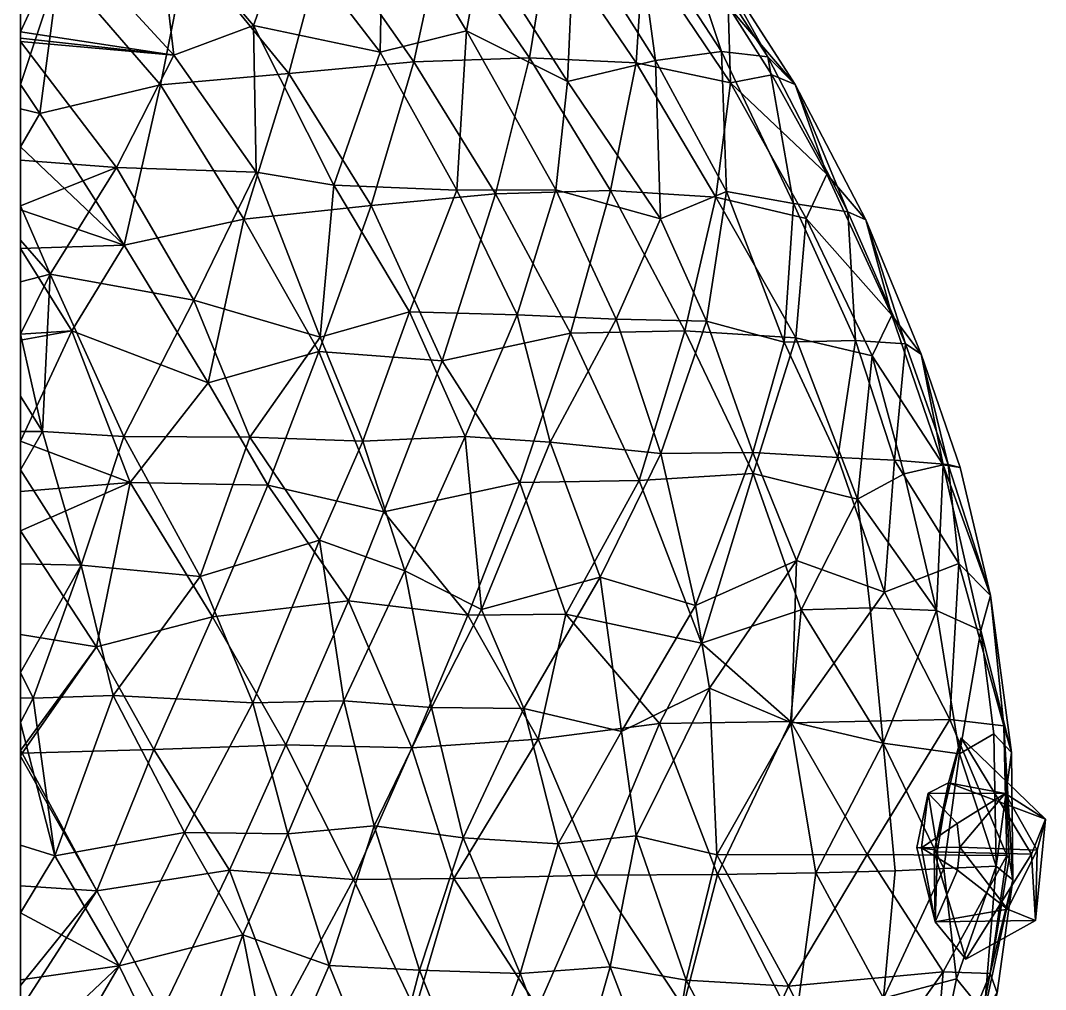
# Model space of a CAD drawing. Extents: x 373697 to 374058, y 6959904 to 6960301.
# Drawn here: x 373696.93 to 373731.89, y 6960064.76 to 6960097.82 of the extents above; entities that cross this region are included whole.
import ezdxf

# ---------------------------------------------------------------- set-up
doc = ezdxf.new("R2010")
doc.units = 0
doc.layers.add('Bht_Fk', color=7, linetype='CONTINUOUS')

msp = doc.modelspace()

# ---------------------------------------------------------------- linework, layer by layer
at = {"layer": 'Bht_Fk'}
for points in [[(373696.927, 6960113.227, 107.616), (373696.927, 6960087.119, 107.616), (373696.927, 6960099.826, 89.55)], [(373696.927, 6960087.119, 107.616), (373696.927, 6960113.227, 107.616), (373696.927, 6960112.324, 108.015)], [(373696.927, 6960106.984, 109.85), (373696.927, 6960087.119, 107.616), (373696.927, 6960112.324, 108.015)], [(373696.927, 6960087.119, 107.616), (373696.927, 6960106.984, 109.85), (373696.927, 6960105.93, 110.104)], [(373696.927, 6960087.119, 107.616), (373696.927, 6960105.93, 110.104), (373696.927, 6960104.452, 110.449)], [(373696.927, 6960087.119, 107.616), (373696.927, 6960104.452, 110.449), (373696.927, 6960102.38, 110.86)], [(373696.927, 6960100.738, 111.118), (373696.927, 6960087.119, 107.616), (373696.927, 6960102.38, 110.86)], [(373706.019, 6960100.865, 112.351), (373709.303, 6960102.208, 112.203), (373709.192, 6960096.735, 113.19)], [(373712.14, 6960097.467, 113.148), (373709.192, 6960096.735, 113.19), (373709.303, 6960102.208, 112.203)], [(373712.669, 6960100.31, 112.556), (373712.14, 6960097.467, 113.148), (373709.303, 6960102.208, 112.203)], [(373702.158, 6960096.628, 112.551), (373698.425, 6960100.688, 111.426), (373701.594, 6960101.493, 111.77)], [(373701.594, 6960101.493, 111.77), (373706.019, 6960100.865, 112.351), (373704.877, 6960097.639, 112.756)], [(373701.594, 6960101.493, 111.77), (373704.877, 6960097.639, 112.756), (373702.158, 6960096.628, 112.551)], [(373718.588, 6960096.453, 112.715), (373715.818, 6960100.838, 111.99), (373717.936, 6960101.199, 111.086)], [(373719.314, 6960101.349, 109.607), (373720.836, 6960096.756, 111.815), (373717.936, 6960101.199, 111.086)], [(373717.936, 6960101.199, 111.086), (373720.836, 6960096.756, 111.815), (373718.588, 6960096.453, 112.715)], [(373719.314, 6960101.349, 109.607), (373720.423, 6960100.202, 108.356), (373722.422, 6960096.571, 110.57)], [(373720.836, 6960096.756, 111.815), (373719.314, 6960101.349, 109.607), (373722.422, 6960096.571, 110.57)], [(373704.877, 6960097.639, 112.756), (373706.019, 6960100.865, 112.351), (373709.192, 6960096.735, 113.19)], [(373711.314, 6960100.866, 98.62), (373707.331, 6960100.716, 95.832), (373710.345, 6960096.408, 96.515)], [(373711.314, 6960100.866, 98.62), (373710.345, 6960096.408, 96.515), (373714.295, 6960096.547, 99.296)], [(373714.975, 6960100.729, 101.432), (373711.314, 6960100.866, 98.62), (373714.295, 6960096.547, 99.296)], [(373696.927, 6960087.119, 107.616), (373696.927, 6960100.738, 111.118), (373696.927, 6960097.424, 111.596)], [(373696.927, 6960097.424, 111.596), (373696.927, 6960100.738, 111.118), (373698.425, 6960100.688, 111.426)], [(373702.158, 6960096.628, 112.551), (373696.927, 6960097.424, 111.596), (373698.425, 6960100.688, 111.426)], [(373707.331, 6960100.716, 95.832), (373702.625, 6960100.253, 92.797), (373706.082, 6960096.012, 93.724)], [(373710.345, 6960096.408, 96.515), (373707.331, 6960100.716, 95.832), (373706.082, 6960096.012, 93.724)], [(373715.818, 6960100.838, 111.99), (373715.583, 6960095.735, 113.274), (373712.669, 6960100.31, 112.556)], [(373717.926, 6960096.376, 102.103), (373714.975, 6960100.729, 101.432), (373714.295, 6960096.547, 99.296)], [(373718.168, 6960100.109, 104.174), (373714.975, 6960100.729, 101.432), (373717.926, 6960096.376, 102.103)], [(373715.818, 6960100.838, 111.99), (373718.588, 6960096.453, 112.715), (373715.583, 6960095.735, 113.274)], [(373701.703, 6960095.622, 91.098), (373702.625, 6960100.253, 92.797), (373698.241, 6960099.619, 90.178)], [(373702.625, 6960100.253, 92.797), (373701.703, 6960095.622, 91.098), (373706.082, 6960096.012, 93.724)], [(373715.583, 6960095.735, 113.274), (373712.14, 6960097.467, 113.148), (373712.669, 6960100.31, 112.556)], [(373722.422, 6960096.571, 110.57), (373720.423, 6960100.202, 108.356), (373723.357, 6960095.63, 109.096)], [(373720.423, 6960100.202, 108.356), (373721.069, 6960098.309, 106.699), (373723.357, 6960095.63, 109.096)], [(373696.927, 6960087.119, 107.616), (373696.927, 6960098.835, 89.295), (373696.927, 6960099.826, 89.55)], [(373718.168, 6960100.109, 104.174), (373717.926, 6960096.376, 102.103), (373721.152, 6960095.692, 104.933)], [(373721.069, 6960098.309, 106.699), (373718.168, 6960100.109, 104.174), (373721.152, 6960095.692, 104.933)], [(373698.241, 6960099.619, 90.178), (373696.927, 6960098.835, 89.295), (373696.927, 6960095.636, 88.555)], [(373698.241, 6960099.619, 90.178), (373696.927, 6960095.636, 88.555), (373697.59, 6960094.643, 88.68)], [(373697.59, 6960094.643, 88.68), (373701.703, 6960095.622, 91.098), (373698.241, 6960099.619, 90.178)], [(373696.927, 6960087.119, 107.616), (373696.927, 6960095.636, 88.555), (373696.927, 6960098.835, 89.295)], [(373722.56, 6960095.956, 107.064), (373721.069, 6960098.309, 106.699), (373721.152, 6960095.692, 104.933)], [(373723.357, 6960095.63, 109.096), (373721.069, 6960098.309, 106.699), (373722.56, 6960095.956, 107.064)], [(373696.927, 6960087.119, 107.616), (373696.927, 6960097.424, 111.596), (373696.927, 6960097.101, 111.634)], [(373696.927, 6960097.101, 111.634), (373696.927, 6960097.424, 111.596), (373696.927, 6960097.212, 111.623)], [(373702.158, 6960096.628, 112.551), (373696.927, 6960097.212, 111.623), (373696.927, 6960097.424, 111.596)], [(373702.158, 6960096.628, 112.551), (373704.877, 6960097.639, 112.756), (373704.966, 6960092.644, 113.232)], [(373707.618, 6960092.195, 113.489), (373704.966, 6960092.644, 113.232), (373704.877, 6960097.639, 112.756)], [(373704.877, 6960097.639, 112.756), (373709.192, 6960096.735, 113.19), (373707.618, 6960092.195, 113.489)], [(373712.14, 6960097.467, 113.148), (373711.813, 6960092.023, 113.715), (373709.192, 6960096.735, 113.19)], [(373715.184, 6960092.036, 113.72), (373711.813, 6960092.023, 113.715), (373712.14, 6960097.467, 113.148)], [(373715.583, 6960095.735, 113.274), (373715.184, 6960092.036, 113.72), (373712.14, 6960097.467, 113.148)], [(373696.927, 6960097.212, 111.623), (373702.158, 6960096.628, 112.551), (373696.927, 6960097.101, 111.634)], [(373696.927, 6960093.046, 111.963), (373696.927, 6960087.119, 107.616), (373696.927, 6960097.101, 111.634)], [(373696.927, 6960097.101, 111.634), (373700.203, 6960092.805, 112.597), (373696.927, 6960093.046, 111.963)], [(373700.203, 6960092.805, 112.597), (373696.927, 6960097.101, 111.634), (373702.158, 6960096.628, 112.551)], [(373711.813, 6960092.023, 113.715), (373707.618, 6960092.195, 113.489), (373709.192, 6960096.735, 113.19)], [(373720.836, 6960096.756, 111.815), (373721.006, 6960091.98, 113.108), (373718.588, 6960096.453, 112.715)], [(373723.292, 6960091.574, 112.433), (373720.836, 6960096.756, 111.815), (373722.422, 6960096.571, 110.57)], [(373723.292, 6960091.574, 112.433), (373721.006, 6960091.98, 113.108), (373720.836, 6960096.756, 111.815)], [(373702.158, 6960096.628, 112.551), (373704.966, 6960092.644, 113.232), (373700.203, 6960092.805, 112.597)], [(373708.893, 6960091.506, 94.415), (373710.345, 6960096.408, 96.515), (373706.082, 6960096.012, 93.724)], [(373710.345, 6960096.408, 96.515), (373708.893, 6960091.506, 94.415), (373713.126, 6960091.9, 97.204)], [(373710.345, 6960096.408, 96.515), (373713.126, 6960091.9, 97.204), (373714.295, 6960096.547, 99.296)], [(373713.126, 6960091.9, 97.204), (373717.049, 6960092.018, 99.986), (373714.295, 6960096.547, 99.296)], [(373717.049, 6960092.018, 99.986), (373717.926, 6960096.376, 102.103), (373714.295, 6960096.547, 99.296)], [(373718.757, 6960091.051, 113.601), (373715.583, 6960095.735, 113.274), (373718.588, 6960096.453, 112.715)], [(373720.651, 6960091.791, 102.805), (373717.926, 6960096.376, 102.103), (373717.049, 6960092.018, 99.986)], [(373721.152, 6960095.692, 104.933), (373717.926, 6960096.376, 102.103), (373720.651, 6960091.791, 102.805)], [(373718.588, 6960096.453, 112.715), (373721.006, 6960091.98, 113.108), (373718.757, 6960091.051, 113.601)], [(373722.422, 6960096.571, 110.57), (373723.357, 6960095.63, 109.096), (373725.152, 6960091.289, 111.12)], [(373723.292, 6960091.574, 112.433), (373722.422, 6960096.571, 110.57), (373725.152, 6960091.289, 111.12)], [(373701.703, 6960095.622, 91.098), (373704.542, 6960091.032, 91.747), (373706.082, 6960096.012, 93.724)], [(373704.542, 6960091.032, 91.747), (373708.893, 6960091.506, 94.415), (373706.082, 6960096.012, 93.724)], [(373722.56, 6960095.956, 107.064), (373721.152, 6960095.692, 104.933), (373724.435, 6960092.574, 107.511)], [(373723.357, 6960095.63, 109.096), (373722.56, 6960095.956, 107.064), (373724.435, 6960092.574, 107.511)], [(373696.927, 6960087.119, 107.616), (373696.927, 6960094.799, 88.378), (373696.927, 6960095.636, 88.555)], [(373696.927, 6960094.799, 88.378), (373697.59, 6960094.643, 88.68), (373696.927, 6960095.636, 88.555)], [(373697.59, 6960094.643, 88.68), (373700.469, 6960090.15, 89.34), (373701.703, 6960095.622, 91.098)], [(373701.703, 6960095.622, 91.098), (373700.469, 6960090.15, 89.34), (373704.542, 6960091.032, 91.747)], [(373715.184, 6960092.036, 113.72), (373715.583, 6960095.735, 113.274), (373718.757, 6960091.051, 113.601)], [(373721.152, 6960095.692, 104.933), (373720.651, 6960091.791, 102.805), (373723.732, 6960091.062, 105.602)], [(373724.435, 6960092.574, 107.511), (373721.152, 6960095.692, 104.933), (373723.732, 6960091.062, 105.602)], [(373725.761, 6960091.013, 109.319), (373723.357, 6960095.63, 109.096), (373724.435, 6960092.574, 107.511)], [(373723.357, 6960095.63, 109.096), (373725.761, 6960091.013, 109.319), (373725.152, 6960091.289, 111.12)], [(373696.927, 6960087.119, 107.616), (373696.927, 6960093.502, 88.12), (373696.927, 6960094.799, 88.378)], [(373696.927, 6960093.502, 88.12), (373697.59, 6960094.643, 88.68), (373696.927, 6960094.799, 88.378)], [(373700.469, 6960090.15, 89.34), (373697.59, 6960094.643, 88.68), (373696.927, 6960093.502, 88.12)], [(373696.927, 6960087.119, 107.616), (373696.927, 6960091.358, 87.718), (373696.927, 6960093.502, 88.12)], [(373696.927, 6960091.358, 87.718), (373700.469, 6960090.15, 89.34), (373696.927, 6960093.502, 88.12)], [(373696.927, 6960091.497, 112.064), (373696.927, 6960087.119, 107.616), (373696.927, 6960093.046, 111.963)], [(373696.927, 6960093.046, 111.963), (373700.203, 6960092.805, 112.597), (373696.927, 6960091.497, 112.064)], [(373700.203, 6960092.805, 112.597), (373697.943, 6960089.157, 112.408), (373696.927, 6960091.497, 112.064)], [(373697.943, 6960089.157, 112.408), (373700.203, 6960092.805, 112.597), (373702.835, 6960088.277, 113.175)], [(373700.203, 6960092.805, 112.597), (373704.966, 6960092.644, 113.232), (373702.835, 6960088.277, 113.175)], [(373704.966, 6960092.644, 113.232), (373707.145, 6960087.007, 113.596), (373702.835, 6960088.277, 113.175)], [(373704.966, 6960092.644, 113.232), (373707.618, 6960092.195, 113.489), (373707.145, 6960087.007, 113.596)], [(373724.435, 6960092.574, 107.511), (373723.732, 6960091.062, 105.602), (373726.653, 6960087.763, 108.019)], [(373725.761, 6960091.013, 109.319), (373724.435, 6960092.574, 107.511), (373726.653, 6960087.763, 108.019)], [(373707.618, 6960092.195, 113.489), (373710.195, 6960087.872, 113.774), (373707.145, 6960087.007, 113.596)], [(373711.813, 6960092.023, 113.715), (373710.195, 6960087.872, 113.774), (373707.618, 6960092.195, 113.489)], [(373713.126, 6960091.9, 97.204), (373708.893, 6960091.506, 94.415), (373711.31, 6960086.2, 94.921)], [(373710.195, 6960087.872, 113.774), (373711.813, 6960092.023, 113.715), (373713.875, 6960087.779, 113.887)], [(373715.688, 6960087.152, 97.906), (373713.126, 6960091.9, 97.204), (373711.31, 6960086.2, 94.921)], [(373713.875, 6960087.779, 113.887), (373711.813, 6960092.023, 113.715), (373715.184, 6960092.036, 113.72)], [(373717.049, 6960092.018, 99.986), (373713.126, 6960091.9, 97.204), (373715.688, 6960087.152, 97.906)], [(373717.244, 6960087.63, 113.869), (373713.875, 6960087.779, 113.887), (373715.184, 6960092.036, 113.72)], [(373718.757, 6960091.051, 113.601), (373717.244, 6960087.63, 113.869), (373715.184, 6960092.036, 113.72)], [(373719.587, 6960087.231, 100.702), (373717.049, 6960092.018, 99.986), (373715.688, 6960087.152, 97.906)], [(373720.651, 6960091.791, 102.805), (373717.049, 6960092.018, 99.986), (373719.587, 6960087.231, 100.702)], [(373720.324, 6960087.556, 113.685), (373718.757, 6960091.051, 113.601), (373721.006, 6960091.98, 113.108)], [(373720.651, 6960091.791, 102.805), (373719.587, 6960087.231, 100.702), (373723.376, 6960086.994, 103.793)], [(373722.979, 6960086.839, 113.313), (373720.324, 6960087.556, 113.685), (373721.006, 6960091.98, 113.108)], [(373723.732, 6960091.062, 105.602), (373720.651, 6960091.791, 102.805), (373723.376, 6960086.994, 103.793)], [(373723.292, 6960091.574, 112.433), (373722.979, 6960086.839, 113.313), (373721.006, 6960091.98, 113.108)], [(373696.927, 6960090.323, 112.14), (373696.927, 6960087.119, 107.616), (373696.927, 6960091.497, 112.064)], [(373696.927, 6960091.497, 112.064), (373697.943, 6960089.157, 112.408), (373696.927, 6960090.323, 112.14)], [(373704.542, 6960091.032, 91.747), (373707.107, 6960086.526, 92.453), (373708.893, 6960091.506, 94.415)], [(373708.893, 6960091.506, 94.415), (373707.107, 6960086.526, 92.453), (373711.31, 6960086.2, 94.921)], [(373723.292, 6960091.574, 112.433), (373725.411, 6960086.899, 112.59), (373722.979, 6960086.839, 113.313)], [(373725.152, 6960091.289, 111.12), (373725.411, 6960086.899, 112.59), (373723.292, 6960091.574, 112.433)], [(373696.927, 6960087.119, 107.616), (373696.927, 6960090.04, 87.497), (373696.927, 6960091.358, 87.718)], [(373696.927, 6960090.04, 87.497), (373700.469, 6960090.15, 89.34), (373696.927, 6960091.358, 87.718)], [(373725.986, 6960086.378, 106.341), (373723.732, 6960091.062, 105.602), (373723.376, 6960086.994, 103.793)], [(373726.653, 6960087.763, 108.019), (373723.732, 6960091.062, 105.602), (373725.986, 6960086.378, 106.341)], [(373727.123, 6960086.788, 111.374), (373725.411, 6960086.899, 112.59), (373725.152, 6960091.289, 111.12)], [(373725.761, 6960091.013, 109.319), (373727.123, 6960086.788, 111.374), (373725.152, 6960091.289, 111.12)], [(373700.469, 6960090.15, 89.34), (373703.33, 6960085.451, 90.149), (373704.542, 6960091.032, 91.747)], [(373704.542, 6960091.032, 91.747), (373703.33, 6960085.451, 90.149), (373707.107, 6960086.526, 92.453)], [(373718.757, 6960091.051, 113.601), (373720.324, 6960087.556, 113.685), (373717.244, 6960087.63, 113.869)], [(373727.123, 6960086.788, 111.374), (373725.761, 6960091.013, 109.319), (373727.65, 6960086.43, 109.687)], [(373725.761, 6960091.013, 109.319), (373726.653, 6960087.763, 108.019), (373727.65, 6960086.43, 109.687)], [(373696.927, 6960088.903, 112.219), (373696.927, 6960087.119, 107.616), (373696.927, 6960090.323, 112.14)], [(373697.943, 6960089.157, 112.408), (373696.927, 6960088.903, 112.219), (373696.927, 6960090.323, 112.14)], [(373698.677, 6960087.223, 87.926), (373700.469, 6960090.15, 89.34), (373696.927, 6960090.04, 87.497)], [(373696.927, 6960087.119, 107.616), (373696.927, 6960087.119, 87.033), (373696.927, 6960090.04, 87.497)], [(373696.927, 6960087.119, 87.033), (373698.677, 6960087.223, 87.926), (373696.927, 6960090.04, 87.497)], [(373698.677, 6960087.223, 87.926), (373703.33, 6960085.451, 90.149), (373700.469, 6960090.15, 89.34)], [(373696.927, 6960088.903, 112.219), (373697.943, 6960089.157, 112.408), (373696.927, 6960087.119, 112.25)], [(373696.927, 6960087.119, 112.25), (373697.943, 6960089.157, 112.408), (373697.678, 6960083.789, 112.452)], [(373697.678, 6960083.789, 112.452), (373697.943, 6960089.157, 112.408), (373700.447, 6960083.626, 112.885)], [(373697.943, 6960089.157, 112.408), (373702.835, 6960088.277, 113.175), (373700.447, 6960083.626, 112.885)], [(373696.927, 6960087.119, 107.616), (373696.927, 6960088.903, 112.219), (373696.927, 6960087.119, 112.25)], [(373702.835, 6960088.277, 113.175), (373704.753, 6960083.598, 113.361), (373700.447, 6960083.626, 112.885)], [(373707.145, 6960087.007, 113.596), (373704.753, 6960083.598, 113.361), (373702.835, 6960088.277, 113.175)], [(373710.195, 6960087.872, 113.774), (373708.604, 6960083.46, 113.588), (373707.145, 6960087.007, 113.596)], [(373710.195, 6960087.872, 113.774), (373712.1, 6960083.621, 113.678), (373708.604, 6960083.46, 113.588)], [(373713.875, 6960087.779, 113.887), (373712.1, 6960083.621, 113.678), (373710.195, 6960087.872, 113.774)], [(373714.991, 6960083.429, 113.694), (373712.1, 6960083.621, 113.678), (373713.875, 6960087.779, 113.887)], [(373717.244, 6960087.63, 113.869), (373714.991, 6960083.429, 113.694), (373713.875, 6960087.779, 113.887)], [(373717.244, 6960087.63, 113.869), (373718.774, 6960083.039, 113.663), (373714.991, 6960083.429, 113.694)], [(373720.324, 6960087.556, 113.685), (373718.774, 6960083.039, 113.663), (373717.244, 6960087.63, 113.869)], [(373726.653, 6960087.763, 108.019), (373725.986, 6960086.378, 106.341), (373728.398, 6960082.655, 108.37)], [(373727.65, 6960086.43, 109.687), (373726.653, 6960087.763, 108.019), (373728.398, 6960082.655, 108.37)], [(373696.927, 6960086.908, 86.999), (373698.677, 6960087.223, 87.926), (373696.927, 6960087.119, 87.033)], [(373696.927, 6960083.463, 86.54), (373698.677, 6960087.223, 87.926), (373696.927, 6960086.908, 86.999)], [(373700.673, 6960082.058, 88.272), (373698.677, 6960087.223, 87.926), (373696.927, 6960083.463, 86.54)], [(373698.677, 6960087.223, 87.926), (373700.673, 6960082.058, 88.272), (373703.33, 6960085.451, 90.149)], [(373715.688, 6960087.152, 97.906), (373718.03, 6960082.127, 98.638), (373719.587, 6960087.231, 100.702)], [(373719.587, 6960087.231, 100.702), (373718.03, 6960082.127, 98.638), (373721.921, 6960082.356, 101.522)], [(373718.774, 6960083.039, 113.663), (373720.324, 6960087.556, 113.685), (373721.915, 6960083.08, 113.487)], [(373719.587, 6960087.231, 100.702), (373721.921, 6960082.356, 101.522), (373723.376, 6960086.994, 103.793)], [(373720.324, 6960087.556, 113.685), (373722.979, 6960086.839, 113.313), (373721.915, 6960083.08, 113.487)], [(373696.927, 6960056.629, 107.616), (373696.927, 6960064.897, 85.04), (373696.927, 6960087.119, 107.616)], [(373696.927, 6960069.679, 111.724), (373696.927, 6960087.119, 107.616), (373696.927, 6960073.862, 112.008)], [(373696.927, 6960069.679, 111.724), (373696.927, 6960056.629, 107.616), (373696.927, 6960087.119, 107.616)], [(373696.927, 6960073.862, 112.008), (373696.927, 6960087.119, 107.616), (373696.927, 6960074.711, 112.055)], [(373696.927, 6960074.711, 112.055), (373696.927, 6960087.119, 107.616), (373696.927, 6960075.569, 112.095)], [(373696.927, 6960075.569, 112.095), (373696.927, 6960087.119, 107.616), (373696.927, 6960079.275, 112.235)], [(373696.927, 6960079.275, 112.235), (373696.927, 6960087.119, 107.616), (373696.927, 6960082.491, 112.297)], [(373696.927, 6960082.491, 112.297), (373696.927, 6960087.119, 107.616), (373696.927, 6960083.798, 112.3)], [(373696.927, 6960083.798, 112.3), (373696.927, 6960087.119, 107.616), (373696.927, 6960085.002, 112.288)], [(373696.927, 6960085.002, 112.288), (373696.927, 6960087.119, 107.616), (373696.927, 6960087.119, 112.25)], [(373696.927, 6960064.897, 85.04), (373696.927, 6960068.293, 85.193), (373696.927, 6960087.119, 107.616)], [(373696.927, 6960072.915, 85.468), (373696.927, 6960076.87, 85.812), (373696.927, 6960087.119, 107.616)], [(373696.927, 6960087.119, 107.616), (373696.927, 6960076.87, 85.812), (373696.927, 6960080.407, 86.171)], [(373696.927, 6960087.119, 107.616), (373696.927, 6960068.293, 85.193), (373696.927, 6960072.72, 85.454)], [(373696.927, 6960080.407, 86.171), (373696.927, 6960081.745, 86.315), (373696.927, 6960087.119, 107.616)], [(373696.927, 6960081.745, 86.315), (373696.927, 6960083.463, 86.54), (373696.927, 6960087.119, 107.616)], [(373696.927, 6960087.119, 107.616), (373696.927, 6960086.908, 86.999), (373696.927, 6960087.119, 87.033)], [(373696.927, 6960087.119, 107.616), (373696.927, 6960083.463, 86.54), (373696.927, 6960086.908, 86.999)], [(373696.927, 6960087.119, 107.616), (373696.927, 6960072.72, 85.454), (373696.927, 6960072.915, 85.468)], [(373696.927, 6960085.002, 112.288), (373696.927, 6960087.119, 112.25), (373697.678, 6960083.789, 112.452)], [(373707.145, 6960087.007, 113.596), (373708.604, 6960083.46, 113.588), (373704.753, 6960083.598, 113.361)], [(373713.956, 6960082.059, 95.945), (373715.688, 6960087.152, 97.906), (373711.31, 6960086.2, 94.921)], [(373715.688, 6960087.152, 97.906), (373713.956, 6960082.059, 95.945), (373718.03, 6960082.127, 98.638)], [(373721.921, 6960082.356, 101.522), (373725.485, 6960081.485, 104.426), (373723.376, 6960086.994, 103.793)], [(373724.806, 6960082.906, 113.138), (373722.979, 6960086.839, 113.313), (373725.411, 6960086.899, 112.59)], [(373725.485, 6960081.485, 104.426), (373725.986, 6960086.378, 106.341), (373723.376, 6960086.994, 103.793)], [(373726.741, 6960082.81, 112.663), (373724.806, 6960082.906, 113.138), (373725.411, 6960086.899, 112.59)], [(373725.411, 6960086.899, 112.59), (373727.123, 6960086.788, 111.374), (373726.741, 6960082.81, 112.663)], [(373703.33, 6960085.451, 90.149), (373705.366, 6960081.968, 90.815), (373707.107, 6960086.526, 92.453)], [(373705.366, 6960081.968, 90.815), (373709.32, 6960081.052, 92.988), (373707.107, 6960086.526, 92.453)], [(373707.107, 6960086.526, 92.453), (373709.32, 6960081.052, 92.988), (373711.31, 6960086.2, 94.921)], [(373722.979, 6960086.839, 113.313), (373724.806, 6960082.906, 113.138), (373721.915, 6960083.08, 113.487)], [(373726.741, 6960082.81, 112.663), (373727.123, 6960086.788, 111.374), (373728.569, 6960082.666, 111.459)], [(373728.569, 6960082.666, 111.459), (373727.123, 6960086.788, 111.374), (373727.65, 6960086.43, 109.687)], [(373709.32, 6960081.052, 92.988), (373713.956, 6960082.059, 95.945), (373711.31, 6960086.2, 94.921)], [(373727.074, 6960082.353, 106.303), (373725.986, 6960086.378, 106.341), (373725.485, 6960081.485, 104.426)], [(373725.986, 6960086.378, 106.341), (373727.074, 6960082.353, 106.303), (373728.398, 6960082.655, 108.37)], [(373728.977, 6960082.568, 110.239), (373727.65, 6960086.43, 109.687), (373728.398, 6960082.655, 108.37)], [(373728.569, 6960082.666, 111.459), (373727.65, 6960086.43, 109.687), (373728.977, 6960082.568, 110.239)], [(373700.673, 6960082.058, 88.272), (373705.366, 6960081.968, 90.815), (373703.33, 6960085.451, 90.149)], [(373696.927, 6960085.002, 112.288), (373697.678, 6960083.789, 112.452), (373696.927, 6960083.798, 112.3)], [(373696.927, 6960083.798, 112.3), (373697.678, 6960083.789, 112.452), (373696.927, 6960082.491, 112.297)], [(373697.678, 6960083.789, 112.452), (373699, 6960079.233, 112.594), (373696.927, 6960082.491, 112.297)], [(373699, 6960079.233, 112.594), (373697.678, 6960083.789, 112.452), (373700.447, 6960083.626, 112.885)], [(373696.927, 6960081.745, 86.315), (373700.673, 6960082.058, 88.272), (373696.927, 6960083.463, 86.54)], [(373703.054, 6960078.845, 113.045), (373699, 6960079.233, 112.594), (373700.447, 6960083.626, 112.885)], [(373704.753, 6960083.598, 113.361), (373703.054, 6960078.845, 113.045), (373700.447, 6960083.626, 112.885)], [(373703.054, 6960078.845, 113.045), (373704.753, 6960083.598, 113.361), (373707.124, 6960080.09, 113.339)], [(373708.604, 6960083.46, 113.588), (373707.124, 6960080.09, 113.339), (373704.753, 6960083.598, 113.361)], [(373710.036, 6960079.045, 113.245), (373707.124, 6960080.09, 113.339), (373708.604, 6960083.46, 113.588)], [(373710.036, 6960079.045, 113.245), (373708.604, 6960083.46, 113.588), (373712.1, 6960083.621, 113.678)], [(373710.036, 6960079.045, 113.245), (373712.1, 6960083.621, 113.678), (373712.659, 6960077.726, 112.997)], [(373712.1, 6960083.621, 113.678), (373714.991, 6960083.429, 113.694), (373712.659, 6960077.726, 112.997)], [(373714.991, 6960083.429, 113.694), (373716.707, 6960078.822, 113.181), (373712.659, 6960077.726, 112.997)], [(373714.991, 6960083.429, 113.694), (373718.774, 6960083.039, 113.663), (373716.707, 6960078.822, 113.181)], [(373718.774, 6960083.039, 113.663), (373719.955, 6960077.854, 112.839), (373716.707, 6960078.822, 113.181)], [(373721.915, 6960083.08, 113.487), (373719.955, 6960077.854, 112.839), (373718.774, 6960083.039, 113.663)], [(373719.955, 6960077.854, 112.839), (373721.915, 6960083.08, 113.487), (373723.394, 6960079.397, 112.972)], [(373724.806, 6960082.906, 113.138), (373723.394, 6960079.397, 112.972), (373721.915, 6960083.08, 113.487)], [(373723.394, 6960079.397, 112.972), (373724.806, 6960082.906, 113.138), (373726.396, 6960078.313, 112.886)], [(373724.806, 6960082.906, 113.138), (373726.741, 6960082.81, 112.663), (373726.396, 6960078.313, 112.886)], [(373726.741, 6960082.81, 112.663), (373728.942, 6960079.293, 112.174), (373726.396, 6960078.313, 112.886)], [(373726.741, 6960082.81, 112.663), (373728.569, 6960082.666, 111.459), (373728.942, 6960079.293, 112.174)], [(373728.569, 6960082.666, 111.459), (373730.018, 6960078.204, 110.459), (373728.942, 6960079.293, 112.174)], [(373728.569, 6960082.666, 111.459), (373728.977, 6960082.568, 110.239), (373730.018, 6960078.204, 110.459)], [(373696.927, 6960082.491, 112.297), (373699, 6960079.233, 112.594), (373696.927, 6960079.275, 112.235)], [(373718.03, 6960082.127, 98.638), (373720.158, 6960076.57, 99.418), (373721.921, 6960082.356, 101.522)], [(373721.921, 6960082.356, 101.522), (373720.158, 6960076.57, 99.418), (373723.564, 6960077.705, 102.116)], [(373725.485, 6960081.485, 104.426), (373721.921, 6960082.356, 101.522), (373723.564, 6960077.705, 102.116)], [(373727.074, 6960082.353, 106.303), (373725.485, 6960081.485, 104.426), (373728.172, 6960077.69, 106.548)], [(373728.398, 6960082.655, 108.37), (373727.074, 6960082.353, 106.303), (373728.172, 6960077.69, 106.548)], [(373728.172, 6960077.69, 106.548), (373729.692, 6960077.006, 108.604), (373728.398, 6960082.655, 108.37)], [(373730.018, 6960078.204, 110.459), (373728.398, 6960082.655, 108.37), (373729.692, 6960077.006, 108.604)], [(373728.977, 6960082.568, 110.239), (373728.398, 6960082.655, 108.37), (373730.018, 6960078.204, 110.459)], [(373696.927, 6960080.407, 86.171), (373700.673, 6960082.058, 88.272), (373696.927, 6960081.745, 86.315)], [(373696.927, 6960080.407, 86.171), (373699.523, 6960076.45, 87.08), (373700.673, 6960082.058, 88.272)], [(373699.523, 6960076.45, 87.08), (373703.477, 6960077.476, 89.276), (373700.673, 6960082.058, 88.272)], [(373700.673, 6960082.058, 88.272), (373703.477, 6960077.476, 89.276), (373705.366, 6960081.968, 90.815)], [(373705.366, 6960081.968, 90.815), (373703.477, 6960077.476, 89.276), (373708.113, 6960078.011, 91.943)], [(373709.32, 6960081.052, 92.988), (373705.366, 6960081.968, 90.815), (373708.113, 6960078.011, 91.943)], [(373712.186, 6960077.525, 94.303), (373713.956, 6960082.059, 95.945), (373709.32, 6960081.052, 92.988)], [(373713.956, 6960082.059, 95.945), (373712.186, 6960077.525, 94.303), (373715.526, 6960077.564, 96.399)], [(373713.956, 6960082.059, 95.945), (373715.526, 6960077.564, 96.399), (373718.03, 6960082.127, 98.638)], [(373718.03, 6960082.127, 98.638), (373715.526, 6960077.564, 96.399), (373720.158, 6960076.57, 99.418)], [(373725.917, 6960077.772, 104.158), (373725.485, 6960081.485, 104.426), (373723.564, 6960077.705, 102.116)], [(373725.485, 6960081.485, 104.426), (373725.917, 6960077.772, 104.158), (373728.172, 6960077.69, 106.548)], [(373712.186, 6960077.525, 94.303), (373709.32, 6960081.052, 92.988), (373708.113, 6960078.011, 91.943)], [(373699.523, 6960076.45, 87.08), (373696.927, 6960080.407, 86.171), (373696.927, 6960076.87, 85.812)], [(373707.124, 6960080.09, 113.339), (373704.852, 6960074.542, 112.877), (373703.054, 6960078.845, 113.045)], [(373707.958, 6960074.608, 112.846), (373704.852, 6960074.542, 112.877), (373707.124, 6960080.09, 113.339)], [(373710.036, 6960079.045, 113.245), (373707.958, 6960074.608, 112.846), (373707.124, 6960080.09, 113.339)], [(373699, 6960079.233, 112.594), (373696.927, 6960075.569, 112.095), (373696.927, 6960079.275, 112.235)], [(373696.927, 6960075.569, 112.095), (373699, 6960079.233, 112.594), (373697.356, 6960074.696, 112.137)], [(373697.356, 6960074.696, 112.137), (373699, 6960079.233, 112.594), (373700.094, 6960074.787, 112.534)], [(373700.094, 6960074.787, 112.534), (373699, 6960079.233, 112.594), (373703.054, 6960078.845, 113.045)], [(373723.394, 6960079.397, 112.972), (373720.437, 6960075.034, 111.898), (373719.955, 6960077.854, 112.839)], [(373720.437, 6960075.034, 111.898), (373723.394, 6960079.397, 112.972), (373723.229, 6960073.856, 111.744)], [(373726.396, 6960078.313, 112.886), (373723.229, 6960073.856, 111.744), (373723.394, 6960079.397, 112.972)], [(373728.942, 6960079.293, 112.174), (373728.629, 6960073.969, 113.066), (373726.396, 6960078.313, 112.886)], [(373728.942, 6960079.293, 112.174), (373730.471, 6960073.747, 112.094), (373728.629, 6960073.969, 113.066)], [(373730.018, 6960078.204, 110.459), (373730.471, 6960073.747, 112.094), (373728.942, 6960079.293, 112.174)], [(373704.852, 6960074.542, 112.877), (373700.094, 6960074.787, 112.534), (373703.054, 6960078.845, 113.045)], [(373710.952, 6960074.378, 112.578), (373707.958, 6960074.608, 112.846), (373710.036, 6960079.045, 113.245)], [(373712.659, 6960077.726, 112.997), (373710.952, 6960074.378, 112.578), (373710.036, 6960079.045, 113.245)], [(373712.659, 6960077.726, 112.997), (373716.707, 6960078.822, 113.181), (373714.101, 6960074.339, 112.394)], [(373716.707, 6960078.822, 113.181), (373717.433, 6960073.558, 112.192), (373714.101, 6960074.339, 112.394)], [(373716.707, 6960078.822, 113.181), (373719.955, 6960077.854, 112.839), (373717.433, 6960073.558, 112.192)], [(373723.229, 6960073.856, 111.744), (373726.396, 6960078.313, 112.886), (373728.629, 6960073.969, 113.066)], [(373730.018, 6960078.204, 110.459), (373729.692, 6960077.006, 108.604), (373730.73, 6960072.847, 110.251)], [(373730.73, 6960072.847, 110.251), (373730.471, 6960073.747, 112.094), (373730.018, 6960078.204, 110.459)], [(373703.477, 6960077.476, 89.276), (373705.982, 6960073.109, 90.302), (373708.113, 6960078.011, 91.943)], [(373710.28, 6960073.002, 92.765), (373708.113, 6960078.011, 91.943), (373705.982, 6960073.109, 90.302)], [(373710.28, 6960073.002, 92.765), (373712.186, 6960077.525, 94.303), (373708.113, 6960078.011, 91.943)], [(373719.955, 6960077.854, 112.839), (373720.437, 6960075.034, 111.898), (373717.433, 6960073.558, 112.192)], [(373725.917, 6960077.772, 104.158), (373723.564, 6960077.705, 102.116), (373726.357, 6960073.155, 104.046)], [(373728.172, 6960077.69, 106.548), (373725.917, 6960077.772, 104.158), (373726.357, 6960073.155, 104.046)], [(373699.523, 6960076.45, 87.08), (373701.481, 6960072.948, 87.819), (373703.477, 6960077.476, 89.276)], [(373701.481, 6960072.948, 87.819), (373705.982, 6960073.109, 90.302), (373703.477, 6960077.476, 89.276)], [(373712.186, 6960077.525, 94.303), (373710.28, 6960073.002, 92.765), (373714.586, 6960073.302, 95.417)], [(373712.659, 6960077.726, 112.997), (373714.101, 6960074.339, 112.394), (373710.952, 6960074.378, 112.578)], [(373714.586, 6960073.302, 95.417), (373715.526, 6960077.564, 96.399), (373712.186, 6960077.525, 94.303)], [(373715.526, 6960077.564, 96.399), (373714.586, 6960073.302, 95.417), (373718.724, 6960073.831, 98.164)], [(373718.724, 6960073.831, 98.164), (373720.158, 6960076.57, 99.418), (373715.526, 6960077.564, 96.399)], [(373720.158, 6960076.57, 99.418), (373723.195, 6960073.897, 101.41), (373723.564, 6960077.705, 102.116)], [(373723.564, 6960077.705, 102.116), (373723.195, 6960073.897, 101.41), (373726.357, 6960073.155, 104.046)], [(373728.961, 6960072.793, 106.798), (373728.172, 6960077.69, 106.548), (373726.357, 6960073.155, 104.046)], [(373728.961, 6960072.793, 106.798), (373729.692, 6960077.006, 108.604), (373728.172, 6960077.69, 106.548)], [(373696.927, 6960076.87, 85.812), (373696.927, 6960072.915, 85.468), (373699.523, 6960076.45, 87.08)], [(373728.961, 6960072.793, 106.798), (373730.133, 6960073.483, 108.637), (373729.692, 6960077.006, 108.604)], [(373730.133, 6960073.483, 108.637), (373730.73, 6960072.847, 110.251), (373729.692, 6960077.006, 108.604)], [(373696.927, 6960072.915, 85.468), (373696.979, 6960072.823, 85.486), (373699.523, 6960076.45, 87.08)], [(373701.481, 6960072.948, 87.819), (373699.523, 6960076.45, 87.08), (373696.979, 6960072.823, 85.486)], [(373720.158, 6960076.57, 99.418), (373718.724, 6960073.831, 98.164), (373723.195, 6960073.897, 101.41)], [(373696.927, 6960075.569, 112.095), (373697.356, 6960074.696, 112.137), (373696.927, 6960074.711, 112.055)], [(373720.437, 6960075.034, 111.898), (373717.927, 6960069.995, 111.463), (373717.433, 6960073.558, 112.192)], [(373717.927, 6960069.995, 111.463), (373720.437, 6960075.034, 111.898), (373720.678, 6960069.353, 110.94)], [(373720.437, 6960075.034, 111.898), (373723.229, 6960073.856, 111.744), (373720.678, 6960069.353, 110.94)], [(373696.927, 6960074.711, 112.055), (373697.356, 6960074.696, 112.137), (373696.927, 6960073.862, 112.008)], [(373697.356, 6960074.696, 112.137), (373698.097, 6960069.32, 111.896), (373696.927, 6960073.862, 112.008)], [(373698.097, 6960069.32, 111.896), (373697.356, 6960074.696, 112.137), (373700.094, 6960074.787, 112.534)], [(373702.518, 6960070.112, 112.453), (373698.097, 6960069.32, 111.896), (373700.094, 6960074.787, 112.534)], [(373702.518, 6960070.112, 112.453), (373700.094, 6960074.787, 112.534), (373704.852, 6960074.542, 112.877)], [(373706.049, 6960070.066, 112.543), (373702.518, 6960070.112, 112.453), (373704.852, 6960074.542, 112.877)], [(373706.049, 6960070.066, 112.543), (373704.852, 6960074.542, 112.877), (373707.958, 6960074.608, 112.846)], [(373707.958, 6960074.608, 112.846), (373708.995, 6960070.337, 112.374), (373706.049, 6960070.066, 112.543)], [(373708.995, 6960070.337, 112.374), (373707.958, 6960074.608, 112.846), (373710.952, 6960074.378, 112.578)], [(373708.995, 6960070.337, 112.374), (373710.952, 6960074.378, 112.578), (373712.024, 6960069.935, 111.998)], [(373710.952, 6960074.378, 112.578), (373714.101, 6960074.339, 112.394), (373712.024, 6960069.935, 111.998)], [(373714.101, 6960074.339, 112.394), (373715.27, 6960069.724, 111.915), (373712.024, 6960069.935, 111.998)], [(373714.101, 6960074.339, 112.394), (373717.433, 6960073.558, 112.192), (373715.27, 6960069.724, 111.915)], [(373723.229, 6960073.856, 111.744), (373728.629, 6960073.969, 113.066), (373725.812, 6960069.364, 111.874)], [(373725.812, 6960069.364, 111.874), (373728.629, 6960073.969, 113.066), (373730.575, 6960069.323, 113.236)], [(373728.629, 6960073.969, 113.066), (373730.471, 6960073.747, 112.094), (373730.575, 6960069.323, 113.236)], [(373696.927, 6960073.862, 112.008), (373698.097, 6960069.32, 111.896), (373696.927, 6960069.679, 111.724)], [(373714.586, 6960073.302, 95.417), (373716.554, 6960068.662, 96.395), (373718.724, 6960073.831, 98.164)], [(373718.724, 6960073.831, 98.164), (373716.554, 6960068.662, 96.395), (373720.7, 6960068.685, 99.217)], [(373720.7, 6960068.685, 99.217), (373723.195, 6960073.897, 101.41), (373718.724, 6960073.831, 98.164)], [(373723.229, 6960073.856, 111.744), (373725.812, 6960069.364, 111.874), (373720.678, 6960069.353, 110.94)], [(373720.7, 6960068.685, 99.217), (373724.064, 6960068.738, 101.783), (373723.195, 6960073.897, 101.41)], [(373723.195, 6960073.897, 101.41), (373724.064, 6960068.738, 101.783), (373726.357, 6960073.155, 104.046)], [(373730.471, 6960073.747, 112.094), (373730.649, 6960069.238, 112.056), (373730.575, 6960069.323, 113.236)], [(373730.779, 6960068.501, 110.582), (373730.471, 6960073.747, 112.094), (373730.73, 6960072.847, 110.251)], [(373730.649, 6960069.238, 112.056), (373730.471, 6960073.747, 112.094), (373730.779, 6960068.501, 110.582)], [(373710.28, 6960073.002, 92.765), (373711.708, 6960068.538, 93.349), (373714.586, 6960073.302, 95.417)], [(373711.708, 6960068.538, 93.349), (373716.554, 6960068.662, 96.395), (373714.586, 6960073.302, 95.417)], [(373717.927, 6960069.995, 111.463), (373715.27, 6960069.724, 111.915), (373717.433, 6960073.558, 112.192)], [(373729.013, 6960073.341, 113.588), (373728.101, 6960069.448, 113.876), (373731.416, 6960069.369, 114.283)], [(373728.101, 6960069.448, 113.876), (373729.013, 6960073.341, 113.588), (373728.584, 6960071.813, 114.918)], [(373729.013, 6960073.341, 113.588), (373731.894, 6960070.572, 115.833), (373728.584, 6960071.813, 114.918)], [(373730.209, 6960068.959, 108.552), (373730.133, 6960073.483, 108.637), (373728.961, 6960072.793, 106.798)], [(373731.894, 6960070.572, 115.833), (373729.013, 6960073.341, 113.588), (373731.416, 6960069.369, 114.283)], [(373730.133, 6960073.483, 108.637), (373730.209, 6960068.959, 108.552), (373730.73, 6960072.847, 110.251)], [(373696.927, 6960072.915, 85.468), (373696.927, 6960072.72, 85.454), (373696.927, 6960072.812, 85.46)], [(373696.927, 6960072.915, 85.468), (373696.927, 6960072.812, 85.46), (373696.979, 6960072.823, 85.486)], [(373699.534, 6960068.119, 86.505), (373701.481, 6960072.948, 87.819), (373696.979, 6960072.823, 85.486)], [(373699.534, 6960068.119, 86.505), (373704.053, 6960068.832, 88.953), (373701.481, 6960072.948, 87.819)], [(373704.053, 6960068.832, 88.953), (373705.982, 6960073.109, 90.302), (373701.481, 6960072.948, 87.819)], [(373708.283, 6960068.506, 91.321), (373705.982, 6960073.109, 90.302), (373704.053, 6960068.832, 88.953)], [(373710.28, 6960073.002, 92.765), (373705.982, 6960073.109, 90.302), (373708.283, 6960068.506, 91.321)], [(373708.283, 6960068.506, 91.321), (373711.708, 6960068.538, 93.349), (373710.28, 6960073.002, 92.765)], [(373724.064, 6960068.738, 101.783), (373726.764, 6960068.81, 104.163), (373726.357, 6960073.155, 104.046)], [(373726.764, 6960068.81, 104.163), (373728.423, 6960068.881, 105.934), (373726.357, 6960073.155, 104.046)], [(373728.423, 6960068.881, 105.934), (373728.961, 6960072.793, 106.798), (373726.357, 6960073.155, 104.046)], [(373696.927, 6960072.812, 85.46), (373696.927, 6960072.72, 85.454), (373696.979, 6960072.823, 85.486)], [(373696.979, 6960072.823, 85.486), (373696.927, 6960072.72, 85.454), (373699.534, 6960068.119, 86.505)], [(373696.927, 6960072.72, 85.454), (373696.927, 6960068.293, 85.193), (373699.534, 6960068.119, 86.505)], [(373728.423, 6960068.881, 105.934), (373730.209, 6960068.959, 108.552), (373728.961, 6960072.793, 106.798)], [(373730.73, 6960072.847, 110.251), (373730.209, 6960068.959, 108.552), (373730.779, 6960068.501, 110.582)], [(373728.584, 6960071.813, 114.918), (373730.52, 6960071.445, 116.188), (373727.893, 6960071.458, 115.692)], [(373728.21, 6960069.506, 114.75), (373728.584, 6960071.813, 114.918), (373727.893, 6960071.458, 115.692)], [(373728.21, 6960069.506, 114.75), (373728.101, 6960069.448, 113.876), (373728.584, 6960071.813, 114.918)], [(373731.894, 6960070.572, 115.833), (373730.52, 6960071.445, 116.188), (373728.584, 6960071.813, 114.918)], [(373727.503, 6960069.606, 115.861), (373727.893, 6960071.458, 115.692), (373727.664, 6960069.592, 116.49)], [(373727.503, 6960069.606, 115.861), (373728.21, 6960069.506, 114.75), (373727.893, 6960071.458, 115.692)], [(373727.664, 6960069.592, 116.49), (373727.893, 6960071.458, 115.692), (373728.885, 6960070.423, 116.66)], [(373730.52, 6960071.445, 116.188), (373728.885, 6960070.423, 116.66), (373727.893, 6960071.458, 115.692)], [(373728.885, 6960070.423, 116.66), (373730.52, 6960071.445, 116.188), (373728.971, 6960069.615, 116.663)], [(373730.52, 6960071.445, 116.188), (373731.613, 6960069.511, 116.395), (373728.971, 6960069.615, 116.663)], [(373731.613, 6960069.511, 116.395), (373730.52, 6960071.445, 116.188), (373731.894, 6960070.572, 115.833)], [(373731.554, 6960067.11, 115.644), (373731.894, 6960070.572, 115.833), (373731.416, 6960069.369, 114.283)], [(373731.554, 6960067.11, 115.644), (373731.613, 6960069.511, 116.395), (373731.894, 6960070.572, 115.833)], [(373702.518, 6960070.112, 112.453), (373700.291, 6960065.564, 111.859), (373698.097, 6960069.32, 111.896)], [(373700.291, 6960065.564, 111.859), (373702.518, 6960070.112, 112.453), (373704.512, 6960066.627, 112.269)], [(373702.518, 6960070.112, 112.453), (373706.049, 6960070.066, 112.543), (373704.512, 6960066.627, 112.269)], [(373706.049, 6960070.066, 112.543), (373708.995, 6960070.337, 112.374), (373707.454, 6960065.578, 112.185)], [(373708.995, 6960070.337, 112.374), (373710.539, 6960065.416, 112.003), (373707.454, 6960065.578, 112.185)], [(373710.539, 6960065.416, 112.003), (373708.995, 6960070.337, 112.374), (373712.024, 6960069.935, 111.998)], [(373728.971, 6960069.615, 116.663), (373727.664, 6960069.592, 116.49), (373728.885, 6960070.423, 116.66)], [(373704.512, 6960066.627, 112.269), (373706.049, 6960070.066, 112.543), (373707.454, 6960065.578, 112.185)], [(373713.973, 6960065.307, 111.88), (373710.539, 6960065.416, 112.003), (373712.024, 6960069.935, 111.998)], [(373715.27, 6960069.724, 111.915), (373713.973, 6960065.307, 111.88), (373712.024, 6960069.935, 111.998)], [(373717.045, 6960065.527, 111.756), (373715.27, 6960069.724, 111.915), (373717.927, 6960069.995, 111.463)], [(373717.927, 6960069.995, 111.463), (373719.636, 6960065.072, 111.286), (373717.045, 6960065.527, 111.756)], [(373719.636, 6960065.072, 111.286), (373717.927, 6960069.995, 111.463), (373720.678, 6960069.353, 110.94)], [(373696.927, 6960067.374, 111.525), (373696.927, 6960056.629, 107.616), (373696.927, 6960069.679, 111.724)], [(373698.097, 6960069.32, 111.896), (373696.927, 6960067.374, 111.525), (373696.927, 6960069.679, 111.724)], [(373717.045, 6960065.527, 111.756), (373713.973, 6960065.307, 111.88), (373715.27, 6960069.724, 111.915)], [(373728.129, 6960067.061, 115.073), (373727.503, 6960069.606, 115.861), (373727.664, 6960069.592, 116.49)], [(373728.129, 6960067.061, 115.073), (373728.21, 6960069.506, 114.75), (373727.503, 6960069.606, 115.861)], [(373728.888, 6960068.831, 116.618), (373727.664, 6960069.592, 116.49), (373728.971, 6960069.615, 116.663)], [(373728.888, 6960068.831, 116.618), (373728.129, 6960067.061, 115.073), (373727.664, 6960069.592, 116.49)], [(373728.129, 6960067.061, 115.073), (373728.101, 6960069.448, 113.876), (373728.21, 6960069.506, 114.75)], [(373728.101, 6960069.448, 113.876), (373729.18, 6960065.787, 113.563), (373731.416, 6960069.369, 114.283)], [(373729.18, 6960065.787, 113.563), (373728.101, 6960069.448, 113.876), (373728.129, 6960067.061, 115.073)], [(373730.593, 6960067.496, 116.148), (373728.888, 6960068.831, 116.618), (373728.971, 6960069.615, 116.663)], [(373731.613, 6960069.511, 116.395), (373730.593, 6960067.496, 116.148), (373728.971, 6960069.615, 116.663)], [(373730.593, 6960067.496, 116.148), (373731.613, 6960069.511, 116.395), (373731.554, 6960067.11, 115.644)], [(373696.927, 6960067.374, 111.525), (373698.097, 6960069.32, 111.896), (373700.291, 6960065.564, 111.859)], [(373723.13, 6960064.865, 111.384), (373719.636, 6960065.072, 111.286), (373720.678, 6960069.353, 110.94)], [(373725.812, 6960069.364, 111.874), (373723.13, 6960064.865, 111.384), (373720.678, 6960069.353, 110.94)], [(373728.405, 6960065.364, 112.632), (373723.13, 6960064.865, 111.384), (373725.812, 6960069.364, 111.874)], [(373728.405, 6960065.364, 112.632), (373725.812, 6960069.364, 111.874), (373730.575, 6960069.323, 113.236)], [(373730.01, 6960065.303, 111.574), (373728.405, 6960065.364, 112.632), (373730.575, 6960069.323, 113.236)], [(373729.18, 6960065.787, 113.563), (373731.554, 6960067.11, 115.644), (373731.416, 6960069.369, 114.283)], [(373730.649, 6960069.238, 112.056), (373730.01, 6960065.303, 111.574), (373730.575, 6960069.323, 113.236)], [(373730.01, 6960065.303, 111.574), (373730.649, 6960069.238, 112.056), (373730.779, 6960068.501, 110.582)], [(373699.534, 6960068.119, 86.505), (373701.739, 6960063.981, 87.491), (373704.053, 6960068.832, 88.953)], [(373701.739, 6960063.981, 87.491), (373705.87, 6960063.998, 89.772), (373704.053, 6960068.832, 88.953)], [(373705.87, 6960063.998, 89.772), (373708.283, 6960068.506, 91.321), (373704.053, 6960068.832, 88.953)], [(373716.554, 6960068.662, 96.395), (373719.536, 6960064.163, 98.286), (373720.7, 6960068.685, 99.217)], [(373723.357, 6960063.511, 101.169), (373720.7, 6960068.685, 99.217), (373719.536, 6960064.163, 98.286)], [(373720.7, 6960068.685, 99.217), (373723.357, 6960063.511, 101.169), (373724.064, 6960068.738, 101.783)], [(373726.369, 6960064.464, 103.817), (373724.064, 6960068.738, 101.783), (373723.357, 6960063.511, 101.169)], [(373726.764, 6960068.81, 104.163), (373724.064, 6960068.738, 101.783), (373726.369, 6960064.464, 103.817)], [(373728.423, 6960068.881, 105.934), (373726.764, 6960068.81, 104.163), (373726.369, 6960064.464, 103.817)], [(373728.858, 6960065.116, 106.624), (373728.423, 6960068.881, 105.934), (373726.369, 6960064.464, 103.817)], [(373730.593, 6960067.496, 116.148), (373728.129, 6960067.061, 115.073), (373728.888, 6960068.831, 116.618)], [(373728.858, 6960065.116, 106.624), (373730.209, 6960068.959, 108.552), (373728.423, 6960068.881, 105.934)], [(373729.802, 6960063.962, 108.537), (373730.209, 6960068.959, 108.552), (373728.858, 6960065.116, 106.624)], [(373730.209, 6960068.959, 108.552), (373729.802, 6960063.962, 108.537), (373730.779, 6960068.501, 110.582)], [(373710.388, 6960064.058, 92.397), (373708.283, 6960068.506, 91.321), (373705.87, 6960063.998, 89.772)], [(373710.388, 6960064.058, 92.397), (373711.708, 6960068.538, 93.349), (373708.283, 6960068.506, 91.321)], [(373714.579, 6960064.13, 94.985), (373711.708, 6960068.538, 93.349), (373710.388, 6960064.058, 92.397)], [(373714.579, 6960064.13, 94.985), (373716.554, 6960068.662, 96.395), (373711.708, 6960068.538, 93.349)], [(373719.536, 6960064.163, 98.286), (373716.554, 6960068.662, 96.395), (373714.579, 6960064.13, 94.985)], [(373729.802, 6960063.962, 108.537), (373730.241, 6960064.648, 110.125), (373730.779, 6960068.501, 110.582)], [(373730.241, 6960064.648, 110.125), (373730.01, 6960065.303, 111.574), (373730.779, 6960068.501, 110.582)], [(373696.927, 6960068.293, 85.193), (373696.927, 6960064.897, 85.04), (373699.534, 6960068.119, 86.505)], [(373699.534, 6960068.119, 86.505), (373696.927, 6960064.081, 85.003), (373701.739, 6960063.981, 87.491)], [(373696.927, 6960064.897, 85.04), (373696.927, 6960064.081, 85.003), (373699.534, 6960068.119, 86.505)], [(373696.927, 6960065.089, 111.298), (373696.927, 6960056.629, 107.616), (373696.927, 6960067.374, 111.525)], [(373696.927, 6960065.089, 111.298), (373696.927, 6960067.374, 111.525), (373700.291, 6960065.564, 111.859)], [(373730.593, 6960067.496, 116.148), (373731.554, 6960067.11, 115.644), (373728.129, 6960067.061, 115.073)], [(373731.554, 6960067.11, 115.644), (373729.18, 6960065.787, 113.563), (373728.129, 6960067.061, 115.073)], [(373704.512, 6960066.627, 112.269), (373702.497, 6960061.023, 111.626), (373700.291, 6960065.564, 111.859)], [(373705.576, 6960061.226, 111.848), (373702.497, 6960061.023, 111.626), (373704.512, 6960066.627, 112.269)], [(373705.576, 6960061.226, 111.848), (373704.512, 6960066.627, 112.269), (373707.454, 6960065.578, 112.185)], [(373700.291, 6960065.564, 111.859), (373696.927, 6960062.382, 111.033), (373696.927, 6960065.089, 111.298)], [(373696.927, 6960062.382, 111.033), (373700.291, 6960065.564, 111.859), (373697.696, 6960061.104, 111.025)], [(373702.497, 6960061.023, 111.626), (373697.696, 6960061.104, 111.025), (373700.291, 6960065.564, 111.859)], [(373709.354, 6960060.887, 111.898), (373705.576, 6960061.226, 111.848), (373707.454, 6960065.578, 112.185)], [(373707.454, 6960065.578, 112.185), (373710.539, 6960065.416, 112.003), (373709.354, 6960060.887, 111.898)], [(373709.354, 6960060.887, 111.898), (373710.539, 6960065.416, 112.003), (373712.347, 6960060.851, 111.888)], [(373710.539, 6960065.416, 112.003), (373713.973, 6960065.307, 111.88), (373712.347, 6960060.851, 111.888)], [(373712.347, 6960060.851, 111.888), (373713.973, 6960065.307, 111.88), (373715.687, 6960060.777, 111.934)], [(373715.687, 6960060.777, 111.934), (373713.973, 6960065.307, 111.88), (373717.045, 6960065.527, 111.756)], [(373717.045, 6960065.527, 111.756), (373718.902, 6960060.673, 111.828), (373715.687, 6960060.777, 111.934)], [(373719.636, 6960065.072, 111.286), (373718.902, 6960060.673, 111.828), (373717.045, 6960065.527, 111.756)], [(373725.181, 6960060.824, 111.698), (373723.13, 6960064.865, 111.384), (373728.405, 6960065.364, 112.632)], [(373725.181, 6960060.824, 111.698), (373728.405, 6960065.364, 112.632), (373727.996, 6960060.403, 111.053)], [(373727.996, 6960060.403, 111.053), (373728.405, 6960065.364, 112.632), (373730.01, 6960065.303, 111.574)], [(373727.996, 6960060.403, 111.053), (373730.01, 6960065.303, 111.574), (373728.983, 6960060.051, 109.536)], [(373730.241, 6960064.648, 110.125), (373728.983, 6960060.051, 109.536), (373730.01, 6960065.303, 111.574)], [(373696.927, 6960062.382, 111.033), (373696.927, 6960056.629, 107.616), (373696.927, 6960065.089, 111.298)], [(373696.927, 6960056.629, 107.616), (373696.927, 6960064.081, 85.003), (373696.927, 6960064.897, 85.04)], [(373721.556, 6960061.469, 111.589), (373718.902, 6960060.673, 111.828), (373719.636, 6960065.072, 111.286)], [(373719.636, 6960065.072, 111.286), (373723.13, 6960064.865, 111.384), (373721.556, 6960061.469, 111.589)], [(373725.181, 6960060.824, 111.698), (373721.556, 6960061.469, 111.589), (373723.13, 6960064.865, 111.384)], [(373727.695, 6960059.57, 105.915), (373728.858, 6960065.116, 106.624), (373726.369, 6960064.464, 103.817)], [(373729.802, 6960063.962, 108.537), (373728.858, 6960065.116, 106.624), (373727.695, 6960059.57, 105.915)]]:
    msp.add_3dface(points, dxfattribs=at)

doc.saveas('drawing.dxf')
